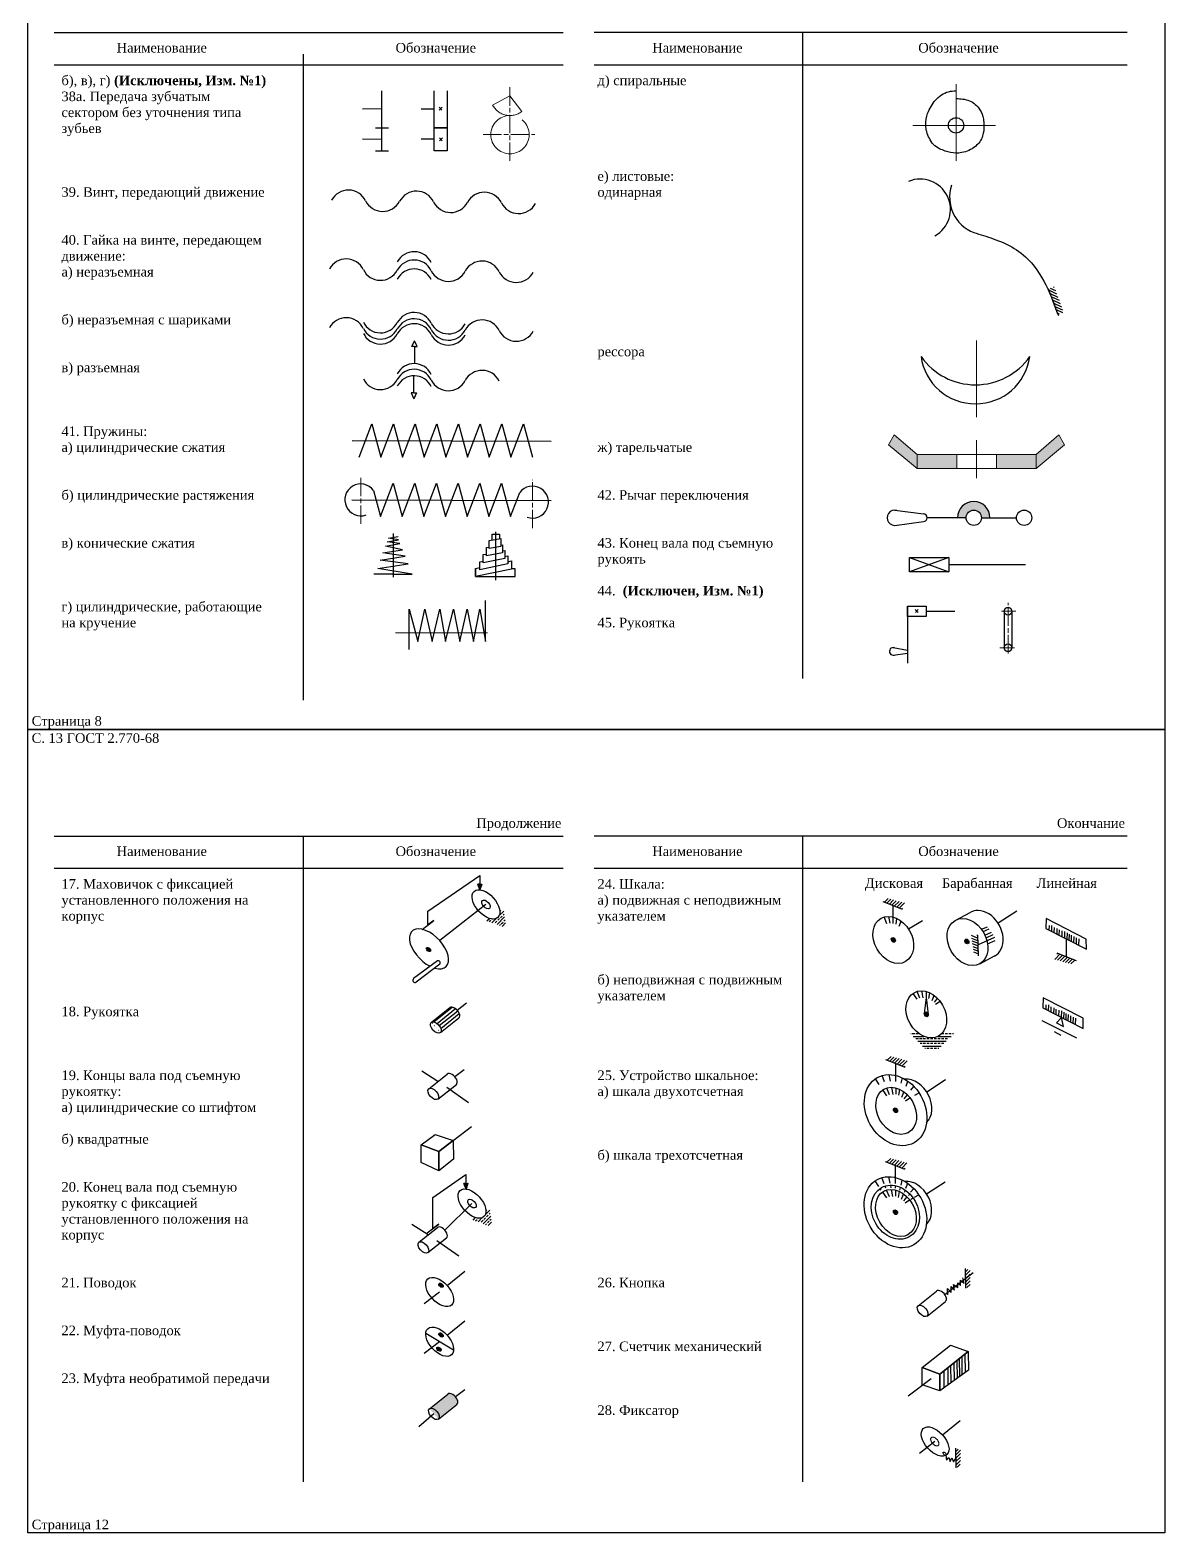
# Model space of a CAD drawing. Header units: millimetres. Extents: x 4428 to 6562, y 4839 to 5637.
# Drawn here: x 6265.8 to 6562.3, y 4838.7 to 5231.5 of the extents above; entities that cross this region are included whole.
import ezdxf

# ---------------------------------------------------------------- set-up
doc = ezdxf.new("R2010")
doc.units = ezdxf.units.MM
doc.linetypes.add('ACAD_ISO08W100', pattern=[36, 24, -3, 6, -3])
doc.layers.add('Эл-ты УГО (осевые)', color=7, linetype='ACAD_ISO08W100', lineweight=13)
doc.layers.add('Элементы УГО', color=7, linetype='Continuous', lineweight=30)
doc.styles.get("Standard").update_dxf_attribs({"font": 'times.ttf'})

msp = doc.modelspace()

# ---------------------------------------------------------------- hatches: boundary and pattern name
h = msp.add_hatch(color=256)
h.dxf.hatch_style = 1
h.paths.add_polyline_path([(6383.35, 5006.8), (6383.82, 5008.31), (6383.32, 5008.3)])
h.paths.add_polyline_path([(6383.35, 5006.8), (6383.32, 5008.3), (6382.82, 5008.29)])
h = msp.add_hatch(color=256)
h.dxf.hatch_style = 1
h.paths.add_polyline_path([(6379.71, 4928.62), (6380.17, 4930.13), (6379.67, 4930.12)])
h.paths.add_polyline_path([(6379.71, 4928.62), (6379.67, 4930.12), (6379.17, 4930.11)])
at = {"layer": 'Эл-ты УГО (осевые)'}
h = msp.add_hatch(color=256, dxfattribs=at)
h.dxf.hatch_style = 1
h.paths.add_polyline_path([(6497.52, 5120.62), (6491.56, 5125.71), (6490.07, 5123.1), (6497.52, 5116.92)])
h.paths.add_polyline_path([(6507.88, 5120.62), (6497.52, 5120.62), (6497.52, 5116.92), (6507.88, 5116.92)])
h.paths.add_polyline_path([(6528.61, 5120.62), (6518.24, 5120.62), (6518.24, 5116.92), (6528.61, 5116.92)])
h.paths.add_polyline_path([(6536.05, 5123.1), (6534.56, 5125.71), (6528.61, 5120.62), (6528.61, 5116.92)])
at = {"layer": 'Элементы УГО'}
h = msp.add_hatch(dxfattribs=at)
h.set_pattern_fill('ANSI31', color=256, scale=0.2, angle=110.0898)
h.set_pattern_definition([(155.089826, (13507.33247, 1866.7514), (-0.267460013, -0.575925465), [])])
h.paths.add_polyline_path([(6531.83, 5163.92), (6534.27, 5157.24), (6535.73, 5157.78), (6533.29, 5164.46)])
h = msp.add_hatch(dxfattribs=at)
h.set_pattern_fill('ANGLE', color=256)
h.set_pattern_definition([(0, (0, 0), (0, 6.985), [5.08, -1.905]), (90, (0, 0), (-6.985, 4e-16), [5.08, -1.905])])
h.paths.add_polyline_path([(6366.23, 5150.34), (6365.53, 5148.84), (6366.23, 5148.84), (6366.93, 5148.84)])
h.paths.add_polyline_path([(6366.78, 5136.69), (6366.08, 5136.69), (6365.38, 5136.69), (6366.08, 5135.19)])
h = msp.add_hatch(color=256, dxfattribs=at)
h.dxf.hatch_style = 1
h.paths.add_polyline_path([(6508.07, 5104.07), (6510.32, 5104.07, -1), (6514.32, 5104.07), (6516.56, 5104.07, 1)])
h = msp.add_hatch(dxfattribs=at)
h.set_pattern_fill('ANSI31', color=256, scale=0.2)
h.set_pattern_definition([(45, (-7.81104, 0.19416), (-0.449012806, 0.449012806), [])])
h.paths.add_polyline_path([(6494.41, 5003.35), (6489.48, 5004.71), (6488.54, 5003.76), (6493.6, 5001.78)])
h = msp.add_hatch(dxfattribs=at)
h.set_pattern_fill('ANSI33', color=256, scale=0.2)
h.set_pattern_definition([(45, (-0.3151, -0.2318), (-0.89802561, 0.89802561), []), (45, (0.583, -0.2318), (-0.89802561, 0.89802561), [0.635, -0.3175])])
h.paths.add_polyline_path([(6388.53, 5001.25), (6388.53, 5001.17), (6388.54, 5001.04), (6388.53, 5000.92), (6388.53, 5000.8), (6388.52, 5000.68), (6388.5, 5000.57), (6388.48, 5000.46), (6388.45, 5000.36), (6388.42, 5000.25), (6388.38, 5000.15), (6388.34, 5000.06), (6388.29, 4999.97), (6388.24, 4999.88), (6388.18, 4999.8), (6388.12, 4999.73), (6388.06, 4999.65), (6387.99, 4999.59), (6387.91, 4999.52), (6387.83, 4999.47), (6387.75, 4999.41), (6387.66, 4999.37), (6387.57, 4999.32), (6387.48, 4999.29), (6387.38, 4999.26), (6387.28, 4999.23), (6387.18, 4999.21), (6387.07, 4999.19), (6386.96, 4999.18), (6386.84, 4999.18), (6386.72, 4999.18), (6386.61, 4999.18), (6386.48, 4999.19), (6386.36, 4999.21), (6386.23, 4999.23), (6386.11, 4999.26), (6385.98, 4999.29), (6385.84, 4999.33), (6385.71, 4999.37), (6385.58, 4999.42), (6385.57, 4999.43), (6384.68, 4998.88), (6389.52, 4997.11), (6390.1, 4997.66), (6389.46, 5001.83)])
h = msp.add_hatch(color=256, dxfattribs=at)
h.dxf.hatch_style = 1
edge = h.paths.add_edge_path()
edge.add_ellipse((6491.31, 4993.73), major_axis=(0.321, -0.566), ratio=0.749945, start_angle=0, end_angle=360)
h = msp.add_hatch(color=256, dxfattribs=at)
h.dxf.hatch_style = 1
edge = h.paths.add_edge_path()
edge.add_ellipse((6510.54, 4993.35), major_axis=(0.321, -0.566), ratio=0.749945, start_angle=0, end_angle=360)
h = msp.add_hatch(dxfattribs=at)
h.set_pattern_fill('ANSI31', color=256, scale=0.2, angle=113.2195)
h.set_pattern_definition([(158.21951, (13673.0658, 992.1106), (-0.2356178, -0.589668764), [])])
h.paths.add_polyline_path([(6511.62, 4995.14), (6512.32, 4990.08), (6513.57, 4989.59), (6513.39, 4995.01)])
h = msp.add_hatch(color=256, dxfattribs=at)
h.dxf.hatch_style = 1
edge = h.paths.add_edge_path()
edge.add_ellipse((6369.89, 4991.24), major_axis=(0.521, -0.43), ratio=0.612959, start_angle=0, end_angle=360)
h = msp.add_hatch(dxfattribs=at)
h.set_pattern_fill('ANSI31', color=256, scale=0.2, angle=180)
h.set_pattern_definition([(225, (13035.51616, 9991.84443), (0.449012806, -0.449012806), [])])
h.paths.add_polyline_path([(6533.29, 4988.69), (6538.22, 4987.32), (6539.16, 4988.28), (6534.11, 4990.25)])
h = msp.add_hatch(dxfattribs=at)
h.set_pattern_fill('ANSI31', color=256, scale=0.26, angle=354)
h.set_pattern_definition([(39, (-1907.8265, -1489.8163), (-0.51950398, 0.64153399), [])])
edge = h.paths.add_edge_path()
edge.add_ellipse((6371.81, 4970.84), major_axis=(1.2, -1.33), ratio=0.560582, start_angle=0, end_angle=176.0621, ccw=False)
edge.add_line((6373.08, 4969.56), (6377.84, 4973.34))
edge.add_ellipse((6376.66, 4974.7), major_axis=(1.2, -1.33), ratio=0.560582, start_angle=358.0255, end_angle=540)
edge.add_line((6375.46, 4976.03), (6370.66, 4972.22))
h = msp.add_hatch(color=256, dxfattribs=at)
h.dxf.hatch_style = 1
edge = h.paths.add_edge_path()
edge.add_ellipse((6499.93, 4974.28), major_axis=(0.321, -0.566), ratio=0.749945, start_angle=0, end_angle=360)
h = msp.add_hatch(dxfattribs=at)
h.set_pattern_fill('ANSI33', color=256, scale=0.2, angle=135)
h.set_pattern_definition([(180, (8.1531, 0.2842), (-2e-16, -1.27), []), (180, (7.5181, 0.9192), (-2e-16, -1.27), [0.635, -0.3175])])
edge = h.paths.add_edge_path()
edge.add_ellipse((6499.93, 4974.28), major_axis=(3.21, -5.66), ratio=0.749945, start_angle=-58.228, end_angle=12.1843, ccw=False)
edge.add_line((6498.01, 4969.25), (6495.82, 4969.25))
edge.add_line((6495.82, 4969.25), (6499.87, 4965.05))
edge.add_line((6499.87, 4965.05), (6502.92, 4965.05))
edge.add_line((6502.92, 4965.05), (6507.1, 4969.25))
edge.add_line((6507.1, 4969.25), (6503.96, 4969.25))
h = msp.add_hatch(dxfattribs=at)
h.set_pattern_fill('ANSI31', color=256, scale=0.2)
h.set_pattern_definition([(45, (-7.0884, -41.07774), (-0.449012806, 0.449012806), [])])
h.paths.add_polyline_path([(6495.14, 4962.08), (6490.21, 4963.44), (6489.26, 4962.48), (6494.32, 4960.51)])
h = msp.add_hatch(color=256, dxfattribs=at)
h.dxf.hatch_style = 1
edge = h.paths.add_edge_path()
edge.add_ellipse((6491.91, 4949.23), major_axis=(0.321, -0.566), ratio=0.749945, start_angle=0, end_angle=360)
h = msp.add_hatch(dxfattribs=at)
h.set_pattern_fill('ANSI31', color=256, scale=0.2)
h.set_pattern_definition([(45, (-7.15317, -67.752), (-0.449012806, 0.449012806), [])])
h.paths.add_polyline_path([(6495.07, 4935.41), (6490.14, 4936.77), (6489.2, 4935.81), (6494.25, 4933.84)])
h = msp.add_hatch(dxfattribs=at)
h.set_pattern_fill('ANSI33', color=256, scale=0.2)
h.set_pattern_definition([(45, (-3.957, -78.4142), (-0.89802561, 0.89802561), []), (45, (-3.0589, -78.4142), (-0.89802561, 0.89802561), [0.635, -0.3175])])
h.paths.add_polyline_path([(6384.88, 4923.07), (6384.89, 4922.98), (6384.89, 4922.86), (6384.89, 4922.74), (6384.89, 4922.62), (6384.87, 4922.5), (6384.86, 4922.39), (6384.83, 4922.28), (6384.81, 4922.17), (6384.78, 4922.07), (6384.74, 4921.97), (6384.7, 4921.88), (6384.65, 4921.79), (6384.6, 4921.7), (6384.54, 4921.62), (6384.48, 4921.54), (6384.42, 4921.47), (6384.35, 4921.4), (6384.27, 4921.34), (6384.19, 4921.28), (6384.11, 4921.23), (6384.02, 4921.18), (6383.93, 4921.14), (6383.84, 4921.1), (6383.74, 4921.07), (6383.64, 4921.05), (6383.53, 4921.03), (6383.43, 4921.01), (6383.31, 4921), (6383.2, 4920.99), (6383.08, 4920.99), (6382.96, 4921), (6382.84, 4921.01), (6382.72, 4921.03), (6382.59, 4921.05), (6382.46, 4921.08), (6382.33, 4921.11), (6382.2, 4921.15), (6382.07, 4921.19), (6381.94, 4921.24), (6381.93, 4921.24), (6381.04, 4920.7), (6385.88, 4918.93), (6386.46, 4919.48), (6385.82, 4923.65)])
h = msp.add_hatch(color=256, dxfattribs=at)
h.dxf.hatch_style = 1
edge = h.paths.add_edge_path()
edge.add_ellipse((6491.85, 4922.56), major_axis=(0.321, -0.566), ratio=0.749945, start_angle=0, end_angle=360)
h = msp.add_hatch(dxfattribs=at)
h.set_pattern_fill('ANSI31', color=256, scale=0.2)
h.set_pattern_definition([(45, (19.54307, -96.5043), (-0.449012806, 0.449012806), [])])
h.paths.add_polyline_path([(6511.35, 4903.31), (6511.39, 4907.28), (6510.2, 4907.84), (6510.2, 4902.69)])
h = msp.add_hatch(color=256, dxfattribs=at)
h.dxf.hatch_style = 1
edge = h.paths.add_edge_path()
edge.add_ellipse((6373.18, 4903.48), major_axis=(0.521, -0.43), ratio=0.612959, start_angle=0, end_angle=360)
h = msp.add_hatch(color=256, dxfattribs=at)
h.dxf.hatch_style = 1
edge = h.paths.add_edge_path()
edge.add_ellipse((6373.18, 4890.48), major_axis=(0.521, -0.43), ratio=0.612959, start_angle=0, end_angle=360)
h = msp.add_hatch(color=256, dxfattribs=at)
h.dxf.hatch_style = 1
edge = h.paths.add_edge_path()
edge.add_ellipse((6372.64, 4886.78), major_axis=(0.521, -0.43), ratio=0.612959, start_angle=0, end_angle=360)
h = msp.add_hatch(color=256, dxfattribs=at)
h.dxf.hatch_style = 1
edge = h.paths.add_edge_path()
edge.add_ellipse((6371.32, 4869.84), major_axis=(1.2, -1.33), ratio=0.560582, start_angle=0, end_angle=176.0621, ccw=False)
edge.add_line((6372.59, 4868.56), (6377.34, 4872.34))
edge.add_ellipse((6376.17, 4873.7), major_axis=(1.2, -1.33), ratio=0.560582, start_angle=358.0255, end_angle=540)
edge.add_line((6374.96, 4875.04), (6370.17, 4871.22))
h = msp.add_hatch(dxfattribs=at)
h.set_pattern_fill('ANSI31', color=256, scale=0.2)
h.set_pattern_definition([(45, (17.00725, -143.4307), (-0.449012806, 0.449012806), [])])
h.paths.add_polyline_path([(6508.81, 4856.39), (6508.85, 4860.35), (6507.66, 4860.92), (6507.66, 4855.76)])

# ---------------------------------------------------------------- linework, layer by layer
for p, q in [((6272.14, 5230.85), (6405.05, 5230.85)), ((6552.4, 5230.85), (6413.19, 5230.85)), ((6467.57, 5230.85), (6467.57, 5062.06)), ((6337.14, 5225.19), (6337.14, 5056.4)), ((6272.14, 5222.45), (6405.05, 5222.45)), ((6413.19, 5222.45), (6552.4, 5222.45)), ((6272.14, 5020.85), (6405.05, 5020.85)), ((6337.14, 5020.85), (6337.14, 4852.06)), ((6552.4, 5020.85), (6413.19, 5020.85)), ((6467.57, 5020.85), (6467.57, 4852.06)), ((6272.14, 5012.45), (6405.05, 5012.45)), ((6413.19, 5012.45), (6552.4, 5012.45)), ((6382.82, 5008.29), (6383.82, 5008.31)), ((6383.32, 5008.3), (6382.82, 5008.29)), ((6383.35, 5006.8), (6382.82, 5008.29)), ((6383.35, 5006.8), (6383.32, 5008.3)), ((6383.82, 5008.31), (6383.35, 5006.8)), ((6379.17, 4930.11), (6380.17, 4930.13)), ((6379.67, 4930.12), (6379.17, 4930.11)), ((6379.71, 4928.62), (6379.17, 4930.11)), ((6379.71, 4928.62), (6379.67, 4930.12)), ((6380.17, 4930.13), (6379.71, 4928.62))]:
    msp.add_line(p, q)
at = {"layer": 'Эл-ты УГО (осевые)', "ltscale": 0.2}
for p, q in [((6391.18, 5197.36), (6391.18, 5216.96)), ((6384.18, 5204.19), (6397.64, 5204.19)), ((6352.22, 5102.47), (6352.22, 5114.49)), ((6397.06, 5101.33), (6397.06, 5113.98)), ((6519.55, 5079.62), (6523.31, 5079.62)), ((6521.27, 5068.63), (6521.27, 5081.8)), ((6519.17, 5070.09), (6522.94, 5070.09))]:
    msp.add_line(p, q, dxfattribs=at)
at = {"layer": 'Эл-ты УГО (осевые)'}
for p, q in [((6507.69, 5206.62), (6507.69, 5217.41)), ((6386.65, 5211.9), (6391.18, 5214.32)), ((6394.26, 5210.21), (6391.18, 5214.32)), ((6507.69, 5206.62), (6496.45, 5206.62)), ((6507.69, 5206.62), (6518.01, 5206.62)), ((6507.69, 5206.62), (6507.69, 5197.36)), ((6513.06, 5130.33), (6513.06, 5150.4)), ((6513.06, 5114.37), (6513.06, 5124.38)), ((6361.31, 5073.96), (6387.06, 5073.96))]:
    msp.add_line(p, q, dxfattribs=at)
for points in [[(6497.52, 5120.62), (6491.56, 5125.71), (6490.07, 5123.1), (6497.52, 5116.92)], [(6528.61, 5120.62), (6534.56, 5125.71), (6536.05, 5123.1), (6528.61, 5116.92)], [(6507.88, 5120.62), (6497.52, 5120.62), (6497.52, 5116.92), (6507.88, 5116.92)], [(6507.88, 5120.62), (6518.24, 5120.62), (6518.24, 5116.92), (6507.88, 5116.92)], [(6518.24, 5120.62), (6528.61, 5120.62), (6528.61, 5116.92), (6518.24, 5116.92)]]:
    msp.add_lwpolyline(points, close=True, dxfattribs=at)
msp.add_circle((6391.18, 5204.19), 5, dxfattribs=at)
msp.add_arc((6391.18, 5214.32), 5.13, 208.0731, 306.8913, dxfattribs=at)
msp.add_ellipse((6502.15, 4862.64), major_axis=(0.92, -1.03), ratio=0.560582, dxfattribs=at)
at = {"layer": 'Элементы УГО'}
for p, q in [((6357.74, 5199.98), (6357.74, 5215.62)), ((6352.64, 5210.98), (6357.71, 5211)), ((6367.96, 5210.98), (6371.34, 5210.98)), ((6372.65, 5211.39), (6373.41, 5210.62)), ((6372.68, 5210.62), (6373.44, 5211.37)), ((6356.02, 5205.98), (6359.47, 5205.98)), ((6357.84, 5202.94), (6352.64, 5202.98)), ((6371.34, 5202.98), (6367.96, 5202.98)), ((6372.75, 5203.34), (6373.51, 5202.57)), ((6372.77, 5202.57), (6373.54, 5203.32)), ((6356.02, 5199.98), (6359.47, 5199.98)), ((6534.27, 5157.24), (6531.83, 5163.92)), ((6365.53, 5148.84), (6366.23, 5150.34)), ((6366.93, 5148.84), (6366.23, 5150.34)), ((6366.23, 5148.84), (6365.53, 5148.84)), ((6366.23, 5148.84), (6366.23, 5144.34)), ((6366.23, 5148.84), (6366.23, 5148.84)), ((6366.23, 5148.84), (6366.93, 5148.84)), ((6366.08, 5136.69), (6366.08, 5141.19)), ((6366.08, 5136.69), (6365.38, 5136.69)), ((6365.38, 5136.69), (6366.08, 5135.19)), ((6366.08, 5136.69), (6366.08, 5136.69)), ((6366.08, 5136.69), (6366.78, 5136.69)), ((6366.78, 5136.69), (6366.08, 5135.19)), ((6351.8, 5119.86), (6355.12, 5128.58)), ((6355.12, 5128.58), (6357.45, 5119.86)), ((6357.45, 5119.86), (6360.77, 5128.58)), ((6360.77, 5128.58), (6363.11, 5119.86)), ((6363.11, 5119.86), (6366.43, 5128.58)), ((6366.43, 5128.58), (6368.76, 5119.86)), ((6368.76, 5119.86), (6372.08, 5128.58)), ((6372.08, 5128.58), (6374.42, 5119.86)), ((6374.42, 5119.86), (6377.74, 5128.58)), ((6377.74, 5128.58), (6380.07, 5119.86)), ((6380.07, 5119.86), (6383.39, 5128.58)), ((6383.39, 5128.58), (6385.73, 5119.86)), ((6385.73, 5119.86), (6389.05, 5128.58)), ((6389.05, 5128.58), (6391.39, 5119.86)), ((6391.39, 5119.86), (6394.71, 5128.58)), ((6394.71, 5128.58), (6397.04, 5119.86)), ((6349.95, 5124.22), (6401.96, 5124.04)), ((6355.56, 5111.23), (6357.39, 5104.38)), ((6357.39, 5104.38), (6360.71, 5113.1)), ((6360.71, 5113.1), (6363.05, 5104.38)), ((6363.05, 5104.38), (6366.37, 5113.1)), ((6366.37, 5113.1), (6368.7, 5104.38)), ((6368.7, 5104.38), (6372.02, 5113.1)), ((6372.02, 5113.1), (6374.36, 5104.38)), ((6374.36, 5104.38), (6377.68, 5113.1)), ((6377.68, 5113.1), (6380.02, 5104.38)), ((6380.02, 5104.38), (6383.34, 5113.1)), ((6383.34, 5113.1), (6385.67, 5104.38)), ((6385.67, 5104.38), (6388.99, 5113.1)), ((6388.99, 5113.1), (6391.33, 5104.38)), ((6391.33, 5104.38), (6393.72, 5110.66)), ((6349.89, 5108.74), (6401.9, 5108.55)), ((6491.69, 5106.07), (6499.18, 5105.07)), ((6491.69, 5102.07), (6499.18, 5103.07)), ((6510.32, 5104.07), (6500.18, 5104.07)), ((6514.32, 5104.07), (6523.48, 5104.07)), ((6359.44, 5098.74), (6361.96, 5099.18)), ((6362.06, 5098.26), (6359.44, 5098.74)), ((6360.65, 5099.99), (6360.65, 5088.55)), ((6387.42, 5100.35), (6387.42, 5087.75)), ((6357.94, 5094.86), (6363.08, 5095.71)), ((6363.83, 5094.01), (6357.94, 5094.86)), ((6358.66, 5096.6), (6362.44, 5097.31)), ((6363.08, 5095.71), (6358.66, 5096.6)), ((6359.1, 5097.75), (6362.06, 5098.26)), ((6362.44, 5097.31), (6359.1, 5097.75)), ((6356.65, 5090.78), (6364.55, 5092.04)), ((6365.65, 5089.29), (6356.65, 5090.78)), ((6357.3, 5092.96), (6363.83, 5094.01)), ((6364.55, 5092.04), (6357.3, 5092.96)), ((6495.52, 5093.69), (6505.79, 5089.93)), ((6505.79, 5093.69), (6495.52, 5089.93)), ((6505.79, 5091.81), (6525.82, 5091.81)), ((6360.65, 5089.29), (6355.65, 5089.29)), ((6360.65, 5089.29), (6365.65, 5089.29)), ((6364.88, 5069.65), (6364.88, 5080.21)), ((6364.88, 5080.21), (6367.09, 5071.76)), ((6367.09, 5071.76), (6368.97, 5080.21)), ((6368.97, 5080.21), (6370.9, 5071.76)), ((6370.9, 5071.76), (6372.83, 5080.21)), ((6372.83, 5080.21), (6374.36, 5071.76)), ((6374.36, 5071.76), (6376.41, 5080.21)), ((6376.41, 5080.21), (6378.05, 5071.76)), ((6378.05, 5071.76), (6379.99, 5080.21)), ((6379.99, 5080.21), (6381.63, 5071.76)), ((6381.63, 5071.76), (6383.33, 5080.21)), ((6383.33, 5080.21), (6384.79, 5071.76)), ((6384.79, 5071.76), (6384.79, 5082.41)), ((6494.98, 5080.96), (6494.98, 5066.03)), ((6497.05, 5080.07), (6497.81, 5079.3)), ((6497.08, 5079.3), (6497.84, 5080.05)), ((6499.92, 5079.62), (6507.34, 5079.62)), ((6520.27, 5079.62), (6520.27, 5070.09)), ((6522.27, 5079.62), (6522.27, 5070.09)), ((6491.3, 5070.15), (6494.98, 5069.49)), ((6491.3, 5068.15), (6494.98, 5068.68)), ((6369.75, 5001.21), (6383.32, 5010.58)), ((6383.32, 5010.58), (6383.32, 5006.82)), ((6369.75, 4997.64), (6369.75, 5001.21)), ((6384.91, 5003.01), (6372.82, 4993.56)), ((6488.54, 5003.76), (6491.25, 5002.7)), ((6491.25, 4998.01), (6491.25, 5002.7)), ((6491.25, 5002.7), (6493.6, 5001.78)), ((6507.48, 4998.84), (6511.59, 5001)), ((6518.66, 4998.17), (6523.53, 5001.33)), ((6368.23, 4996.49), (6371.28, 4998.79)), ((6371.28, 4998.79), (6369.75, 4997.64)), ((6489.64, 4997.95), (6488.93, 4999.73)), ((6490.52, 4998.07), (6490.18, 4999.88)), ((6492.02, 4997.83), (6492.27, 4999.33)), ((6492.82, 4997.33), (6493.37, 4998.66)), ((6495.29, 4996.59), (6498.94, 4998.85)), ((6514.33, 4996.5), (6515.9, 4997.16)), ((6514.75, 4995.89), (6516.38, 4996.59)), ((6532.04, 4996.29), (6532.08, 4997.5)), ((6532.69, 4995.96), (6532.72, 4997.46)), ((6533.34, 4995.63), (6533.38, 4997.01)), ((6534.08, 4995.25), (6534.12, 4996.69)), ((6534.67, 4994.94), (6534.71, 4996.38)), ((6513.47, 4992.49), (6513.39, 4995.01)), ((6517.78, 4994.34), (6513.47, 4992.49)), ((6513.57, 4989.59), (6513.47, 4992.49)), ((6515.24, 4994.99), (6516.93, 4995.78)), ((6515.55, 4994.25), (6517.41, 4995.19)), ((6515.93, 4992.73), (6517.9, 4993.54)), ((6535.4, 4994.57), (6535.44, 4996.1)), ((6536.07, 4994.22), (6536.14, 4995.89)), ((6536.46, 4994.02), (6536.46, 4989.34)), ((6536.71, 4993.9), (6536.77, 4995.56)), ((6537.27, 4993.61), (6537.33, 4995.27)), ((6537.81, 4993.33), (6537.87, 4994.99)), ((6538.47, 4992.99), (6538.53, 4994.66)), ((6539.14, 4992.65), (6539.2, 4994.31)), ((6539.77, 4992.32), (6539.83, 4993.99)), ((6513.9, 4987.51), (6517.91, 4989.62)), ((6536.46, 4989.34), (6534.11, 4990.25)), ((6539.16, 4988.28), (6536.46, 4989.34)), ((6372.21, 4988.26), (6366.01, 4983.62)), ((6372.88, 4987.36), (6366.69, 4982.71)), ((6377.41, 4975.37), (6379.86, 4977.26)), ((6496.43, 4979.76), (6497.47, 4978.24)), ((6498.25, 4978.5), (6497.54, 4980.28)), ((6499.13, 4978.62), (6498.8, 4980.43)), ((6499.85, 4978.67), (6499.4, 4974.5)), ((6499.85, 4980.27), (6499.85, 4978.67)), ((6499.85, 4978.67), (6500.45, 4974.22)), ((6500.63, 4978.38), (6500.89, 4979.88)), ((6501.43, 4977.88), (6501.98, 4979.21)), ((6502.82, 4978.48), (6501.95, 4977.43)), ((6503.55, 4977.64), (6502.36, 4976.88)), ((6531.21, 4975.56), (6531.25, 4976.77)), ((6531.86, 4975.23), (6531.89, 4976.73)), ((6370.61, 4972.17), (6375.46, 4976.03)), ((6373.01, 4969.51), (6377.84, 4973.34)), ((6532.51, 4974.9), (6532.55, 4976.28)), ((6533.25, 4974.51), (6533.29, 4975.96)), ((6533.85, 4974.21), (6533.88, 4975.65)), ((6535.24, 4973.49), (6533.91, 4972.07)), ((6534.57, 4973.84), (6534.61, 4975.37)), ((6535.24, 4973.49), (6535.31, 4975.16)), ((6535.78, 4971.11), (6535.24, 4973.49)), ((6535.88, 4973.17), (6535.94, 4974.83)), ((6536.44, 4972.88), (6536.5, 4974.54)), ((6536.98, 4972.6), (6537.05, 4974.26)), ((6537.64, 4972.26), (6537.7, 4973.93)), ((6538.31, 4971.92), (6538.37, 4973.58)), ((6538.94, 4971.59), (6539, 4973.26)), ((6530.12, 4972.64), (6539.18, 4968.14)), ((6533.34, 4969.79), (6535.1, 4968.85)), ((6533.91, 4972.07), (6535.78, 4971.11)), ((6489.26, 4962.48), (6491.97, 4961.43)), ((6491.97, 4956.74), (6491.97, 4961.43)), ((6491.97, 4961.43), (6494.32, 4960.51)), ((6372.38, 4956.74), (6368.17, 4959.44)), ((6369.95, 4954.81), (6374.8, 4958.66)), ((6376.75, 4958), (6379.2, 4959.89)), ((6487.59, 4955.97), (6486.64, 4957.45)), ((6489.02, 4956.65), (6488.39, 4958.28)), ((6490.56, 4956.8), (6490.22, 4958.52)), ((6491.95, 4956.74), (6491.95, 4958.3)), ((6493.39, 4956.31), (6493.71, 4957.65)), ((6500.03, 4954.06), (6504.9, 4957.21)), ((6372.36, 4952.14), (6377.18, 4955.97)), ((6374.68, 4955.25), (6380.39, 4951.26)), ((6488.53, 4954.5), (6489.56, 4952.98)), ((6488.86, 4954.72), (6489.06, 4954.83)), ((6490.35, 4953.24), (6489.64, 4955.02)), ((6491.23, 4953.36), (6490.89, 4955.17)), ((6491.95, 4955.01), (6491.95, 4953.41)), ((6492.73, 4953.12), (6492.98, 4954.62)), ((6493.52, 4952.62), (6494.08, 4953.95)), ((6494.91, 4953.22), (6494.05, 4952.17)), ((6494.66, 4955.52), (6495.13, 4956.79)), ((6495.91, 4954.45), (6496.7, 4955.42)), ((6496.94, 4953.14), (6498.02, 4953.78)), ((6495.64, 4952.38), (6494.46, 4951.62)), ((6376.32, 4941.27), (6381.15, 4944.98)), ((6495.07, 4943.29), (6495.28, 4943.39)), ((6489.2, 4935.81), (6491.91, 4934.75)), ((6491.91, 4930.07), (6491.91, 4934.75)), ((6491.91, 4934.75), (6494.25, 4933.84)), ((6371.05, 4926.44), (6379.67, 4932.4)), ((6379.67, 4932.4), (6379.67, 4928.64)), ((6487.53, 4929.3), (6486.58, 4930.78)), ((6488.95, 4929.97), (6488.33, 4931.61)), ((6490.5, 4930.13), (6490.15, 4931.85)), ((6490.74, 4928.98), (6490.63, 4929.62)), ((6491.89, 4930.07), (6491.89, 4931.62)), ((6491.9, 4928.84), (6491.92, 4929.47)), ((6493.33, 4929.64), (6493.65, 4930.97)), ((6494.59, 4928.85), (6495.06, 4930.12)), ((6499.97, 4927.38), (6504.84, 4930.53)), ((6371.05, 4918.32), (6371.05, 4926.44)), ((6488.1, 4928.36), (6487.82, 4928.74)), ((6488.46, 4927.83), (6489.5, 4926.3)), ((6488.79, 4928.05), (6489, 4928.15)), ((6489.39, 4928.81), (6489.16, 4929.39)), ((6490.28, 4926.56), (6489.57, 4928.35)), ((6491.16, 4926.69), (6490.83, 4928.5)), ((6491.89, 4928.33), (6491.89, 4926.74)), ((6492.66, 4926.45), (6492.92, 4927.95)), ((6493.03, 4928.36), (6493.22, 4929.03)), ((6493.46, 4925.95), (6494.01, 4927.27)), ((6494.85, 4926.55), (6493.98, 4925.5)), ((6494.22, 4927.78), (6494.45, 4928.32)), ((6495.58, 4925.7), (6494.4, 4924.95)), ((6495.25, 4926.93), (6495.63, 4927.3)), ((6495.84, 4927.77), (6496.63, 4928.75)), ((6495.95, 4925.98), (6496.45, 4926.33)), ((6496.87, 4926.46), (6497.96, 4927.1)), ((6374.17, 4917.88), (6381.26, 4924.83)), ((6369.78, 4916.63), (6365.58, 4919.33)), ((6367.36, 4914.7), (6372.21, 4918.56)), ((6369.53, 4917.17), (6372.57, 4919.47)), ((6372.57, 4919.47), (6371.05, 4918.32)), ((6369.76, 4912.03), (6374.58, 4915.87)), ((6372.08, 4915.14), (6377.8, 4911.16)), ((6495.01, 4916.61), (6495.21, 4916.72)), ((6374.74, 4903.44), (6379.39, 4907.16)), ((6512.16, 4906.74), (6504.8, 4900.99)), ((6510.2, 4905.21), (6510.2, 4907.84)), ((6497.76, 4898.11), (6502.61, 4901.96)), ((6505.51, 4901), (6505.42, 4902.59)), ((6505.42, 4902.59), (6506.39, 4901.58)), ((6506.39, 4901.58), (6506.39, 4903.19)), ((6506.39, 4903.19), (6507.25, 4902.2)), ((6507.25, 4902.2), (6507.02, 4903.68)), ((6507.02, 4903.68), (6508.14, 4902.85)), ((6508.14, 4902.85), (6508.14, 4904.12)), ((6508.14, 4904.12), (6508.83, 4903.44)), ((6508.83, 4903.44), (6508.83, 4904.78)), ((6508.83, 4904.78), (6509.82, 4904.05)), ((6509.82, 4904.05), (6509.49, 4905.44)), ((6510.2, 4905.21), (6510.2, 4902.69)), ((6372.75, 4901.71), (6368.79, 4898.62)), ((6500.16, 4895.44), (6504.98, 4899.27)), ((6374.74, 4890.43), (6379.39, 4894.16)), ((6369.2, 4890.93), (6376.45, 4886.62)), ((6372.75, 4888.71), (6368.79, 4885.62)), ((6506.26, 4882.51), (6506.33, 4877.98)), ((6507.13, 4883.2), (6507.18, 4878.59)), ((6507.91, 4883.82), (6507.96, 4879.15)), ((6508.5, 4884.28), (6508.58, 4879.6)), ((6509.19, 4884.83), (6509.23, 4880.06)), ((6510.01, 4885.48), (6510.06, 4880.65)), ((6501.17, 4879.04), (6495.18, 4874.47)), ((6504.5, 4881.13), (6504.5, 4876.67)), ((6505.52, 4881.93), (6505.51, 4877.39)), ((6370.12, 4871.18), (6374.96, 4875.04)), ((6376.91, 4874.38), (6379.36, 4876.26)), ((6372.52, 4868.51), (6377.34, 4872.34)), ((6371.32, 4869.84), (6367.39, 4866.51)), ((6504.14, 4864.37), (6508.79, 4868.09)), ((6502.15, 4862.64), (6498.19, 4859.55)), ((6505.04, 4859.03), (6505.24, 4857.79)), ((6507.66, 4858.28), (6507.66, 4860.92)), ((6505.24, 4857.79), (6505.8, 4858.49)), ((6505.8, 4858.49), (6506.14, 4857.42)), ((6506.14, 4857.42), (6506.57, 4858.4)), ((6506.57, 4858.4), (6507.01, 4857.35)), ((6507.01, 4857.35), (6507.66, 4858.17)), ((6507.66, 4858.28), (6507.66, 4855.76))]:
    msp.add_line(p, q, dxfattribs=at)
for points in [[(6265.25, 5258.74), (6562.25, 5258.74), (6562.25, 5048.74), (6265.25, 5048.74)], [(6371.34, 5205.98), (6374.79, 5205.98), (6374.79, 5199.98), (6371.34, 5199.98)], [(6385.72, 5098.15), (6388.77, 5098.68), (6388.77, 5096.57), (6385.72, 5096.04)], [(6495.52, 5093.69), (6505.79, 5093.69), (6505.79, 5089.93), (6495.52, 5089.93)], [(6494.98, 5080.96), (6499.92, 5080.96), (6499.92, 5078.28), (6494.98, 5078.28)], [(6265.25, 5048.74), (6562.25, 5048.74), (6562.25, 4838.74), (6265.25, 4838.74)], [(6541.74, 4991.31), (6541.69, 4993.97), (6531.27, 4999.32), (6531.18, 4996.74)], [(6540.91, 4970.58), (6540.86, 4973.24), (6530.45, 4978.59), (6530.35, 4976.01)], [(6367.98, 4940.14), (6371.62, 4942.9), (6376.32, 4941.27), (6372.6, 4938.4)], [(6372.6, 4938.4), (6376.32, 4941.27), (6376.44, 4936.43), (6372.59, 4933.34)], [(6367.98, 4940.14), (6372.6, 4938.4), (6372.59, 4933.34), (6367.98, 4935.59)], [(6498.81, 4882.02), (6506.29, 4887.81), (6510.83, 4886.13), (6503.42, 4880.28)], [(6503.42, 4880.28), (6510.83, 4886.13), (6510.95, 4881.29), (6503.42, 4875.89)], [(6498.81, 4882.02), (6503.42, 4880.28), (6503.42, 4875.89), (6498.81, 4877.47)]]:
    msp.add_lwpolyline(points, close=True, dxfattribs=at)
for points in [[(6374.79, 5215.62), (6374.79, 5205.98), (6371.34, 5205.98), (6371.34, 5215.62)], [(6386.49, 5098.29), (6386.49, 5099.75), (6388.41, 5099.75), (6388.41, 5098.62)], [(6389.19, 5095.42), (6389.82, 5095.54), (6389.82, 5093.43), (6384.19, 5092.31), (6384.19, 5094.43), (6385.02, 5094.59)], [(6388.77, 5096.93), (6389.19, 5097), (6389.19, 5094.89), (6385.02, 5094.14), (6385.02, 5096.25), (6385.72, 5096.38)], [(6390.63, 5092.56), (6391.61, 5092.77), (6391.61, 5090.65), (6382.17, 5088.7), (6382.17, 5090.81), (6383.33, 5091.05)], [(6382.17, 5090.72), (6382.17, 5088.7), (6392.58, 5088.7), (6392.58, 5090.72), (6391.61, 5090.72)], [(6389.82, 5093.95), (6390.63, 5094.12), (6390.63, 5092.01), (6383.33, 5090.46), (6383.33, 5092.57), (6384.19, 5092.75)]]:
    msp.add_lwpolyline(points, dxfattribs=at)
for centre, radius in [((6507.69, 5206.62), 2), ((6512.32, 5104.07), 2), ((6525.48, 5104.07), 2), ((6521.27, 5079.62), 1), ((6521.27, 5070.09), 1)]:
    msp.add_circle(centre, radius, dxfattribs=at)
for centre, radius, start, end in [((6349, 5184.74), 4.97, 25.9591, 152.2381), ((6366.75, 5184.46), 4.97, 25.9591, 152.2381), ((6384.49, 5184.18), 4.97, 25.9591, 152.2381), ((6498.3, 5184.66), 7.92, 299.4445, 112.2666), ((6515.91, 5187.81), 9.89, 161.4995, 248.7713), ((6357.95, 5189.1), 4.97, 205.9591, 332.2381), ((6375.69, 5188.82), 4.97, 205.9591, 332.2381), ((6393.43, 5188.54), 4.97, 205.9591, 332.2381), ((6366.15, 5168.62), 4.97, 25.9591, 152.2381), ((6348.4, 5166.74), 4.97, 25.9591, 152.2381), ((6366.15, 5166.46), 4.97, 25.9591, 152.2381), ((6366.15, 5164.13), 4.97, 25.9591, 152.2381), ((6383.89, 5166.18), 4.97, 25.9591, 152.2381), ((6357.35, 5171.09), 4.97, 205.9591, 332.2381), ((6375.09, 5170.81), 4.97, 205.9591, 332.2381), ((6392.83, 5170.53), 4.97, 205.9591, 332.2381), ((6366.15, 5152.74), 4.97, 25.9591, 152.2381), ((6348.4, 5151.37), 4.97, 25.9591, 152.2381), ((6357.35, 5157.37), 4.97, 205.9591, 332.2381), ((6357.35, 5155.72), 4.97, 205.9591, 332.2381), ((6366.15, 5151.09), 4.97, 25.9591, 152.2381), ((6366.15, 5149.81), 4.97, 25.9591, 152.2381), ((6375.09, 5157.09), 4.97, 205.9591, 332.2381), ((6383.89, 5150.81), 4.97, 25.9591, 152.2381), ((6357.35, 5154.44), 4.97, 205.9591, 332.2381), ((6375.09, 5155.44), 4.97, 205.9591, 332.2381), ((6375.09, 5154.16), 4.97, 205.9591, 332.2381), ((6392.83, 5155.16), 4.97, 205.9591, 332.2381), ((6512.76, 5156.15), 17.34, 214.9434, 325.0566), ((6512.76, 5148.17), 14.34, 187.8079, 352.1921), ((6366.15, 5139.37), 4.97, 25.9591, 152.2381), ((6366.15, 5137.9), 4.97, 25.9591, 152.2381), ((6383.89, 5137.62), 4.97, 25.9591, 152.2381), ((6357.35, 5142.53), 4.97, 205.9591, 332.2381), ((6366.15, 5136.2), 4.97, 25.9591, 152.2381), ((6375.09, 5142.25), 4.97, 205.9591, 332.2381), ((6352.22, 5108.73), 4.17, 36.8826, 289.1906), ((6397.06, 5108.15), 4.17, 250.8094, 143.1174), ((6512.32, 5104.07), 4.24, 0, 180), ((6491.69, 5104.07), 2, 74.7947, 285.2053), ((6499.18, 5104.07), 1, 270, 90), ((6521.27, 5079.62), 1, 0, 180), ((6491.3, 5069.15), 1, 69.6356, 286.5827), ((6521.27, 5070.09), 1, 180, 0), ((6372.4, 4987.7), 0.591, 325.1225, 108.3742), ((6366.36, 4983.18), 0.568, 128.7459, 304.9486)]:
    msp.add_arc(centre, radius, start, end, dxfattribs=at)
for centre, major_axis, ratio in [((6384.91, 5003.01), (3.08, -3.42), 0.560582), ((6384.91, 5003.01), (0.92, -1.03), 0.560582), ((6491.31, 4993.73), (3.21, -5.66), 0.749945), ((6510.69, 4993.18), (3.21, -5.66), 0.749945), ((6491.31, 4993.73), (0.321, -0.566), 0.749945), ((6510.54, 4993.35), (0.321, -0.566), 0.749945), ((6369.89, 4991.24), (0.521, -0.43), 0.612959), ((6499.93, 4974.28), (3.21, -5.66), 0.749945), ((6499.93, 4974.28), (0.321, -0.566), 0.749945), ((6371.81, 4970.84), (1.2, -1.33), 0.560582), ((6371.16, 4953.47), (1.2, -1.33), 0.560582), ((6492.07, 4949.06), (3.21, -5.66), 0.749945), ((6491.91, 4949.23), (0.321, -0.566), 0.749945), ((6491.85, 4922.56), (3.64, -6.43), 0.800881), ((6381.26, 4924.83), (3.08, -3.42), 0.560582), ((6381.26, 4924.83), (0.92, -1.03), 0.560582), ((6492, 4922.38), (3.21, -5.66), 0.749945), ((6491.85, 4922.56), (0.321, -0.566), 0.749945), ((6368.56, 4913.37), (1.2, -1.33), 0.560582), ((6372.82, 4901.71), (3.08, -3.42), 0.560582), ((6373.18, 4903.48), (0.521, -0.43), 0.612959), ((6498.96, 4896.77), (1.2, -1.33), 0.560582), ((6372.82, 4888.71), (3.08, -3.42), 0.560582), ((6373.18, 4890.48), (0.521, -0.43), 0.612959), ((6372.64, 4886.78), (0.521, -0.43), 0.612959), ((6371.32, 4869.84), (1.2, -1.33), 0.560582), ((6502.23, 4862.64), (3.08, -3.42), 0.560582), ((6504.73, 4859.44), (0.361, -0.401), 0.534728)]:
    msp.add_ellipse(centre, major_axis=major_axis, ratio=ratio, dxfattribs=at)
for centre, major_axis, ratio, start_param, end_param in [((6514.7, 4995.29), (3.21, -5.66), 0.749945, 6.236083, 9.401518), ((6370.04, 4991.39), (4.47, -4.61), 0.54675, 5.526348, 11.565126), ((6376.66, 4974.7), (1.2, -1.33), 0.560582, 6.248724, 9.424778), ((6376, 4957.33), (1.2, -1.33), 0.560582, 6.248724, 9.424778), ((6491.91, 4949.23), (-4.82, 8.51), 0.776272, -3.141592653589793, 3.141592653589793), ((6496.08, 4951.17), (3.21, -5.66), 0.749945, 6.468265, 9.108151), ((6491.85, 4922.56), (-4.82, 8.51), 0.776272, -3.141592653589793, 3.141592653589793), ((6496.02, 4924.49), (3.21, -5.66), 0.749945, 6.468265, 9.108151), ((6373.41, 4917.22), (1.2, -1.33), 0.560582, 6.248724, 9.424778), ((6503.81, 4900.63), (1.2, -1.33), 0.560582, 6.248724, 9.424778), ((6376.17, 4873.7), (1.2, -1.33), 0.560582, 6.248724, 9.424778)]:
    msp.add_ellipse(centre, major_axis=major_axis, ratio=ratio, start_param=start_param, end_param=end_param, dxfattribs=at)
msp.add_open_spline([(6507.69, 5213.62), (6508.9, 5213.57), (6511.33, 5213.46), (6513.98, 5211.12), (6514.85, 5208.59), (6515.07, 5206.25), (6514.84, 5204.18), (6513.97, 5202.29), (6512.69, 5201.01), (6511.12, 5199.95), (6509.34, 5199.5), (6507.23, 5199.22), (6505.21, 5199.78), (6503.37, 5200.44), (6501.63, 5201.62), (6500.73, 5203.12), (6499.95, 5204.94), (6499.68, 5207.14), (6499.99, 5209.46), (6501.17, 5211.57), (6502.26, 5213.28), (6503.8, 5214.65), (6505.69, 5215.52), (6507.02, 5215.65), (6507.69, 5215.64)], degree=3, knots=[0, 0, 0, 0, 3.554349, 7.137132, 9.765677, 11.414084, 14.174271, 15.895813, 17.549104, 19.547042, 21.506652, 23.001608, 25.887286, 27.563561, 29.300517, 31.245131, 32.999992, 34.618981, 37.800021, 39.817277, 41.831712, 43.873108, 45.920001, 47.927068, 47.927068, 47.927068, 47.927068], dxfattribs=at)
msp.add_spline([(6512.33, 5178.6), (6517.41, 5176.99), (6522.89, 5174.47), (6527.38, 5170.66), (6532.13, 5162.81), (6534.42, 5156.92)], degree=3, dxfattribs=at)

# ---------------------------------------------------------------- texts
at = {"layer": 'Элементы УГО', "char_height": 2.5, "attachment_point": 1}
for s, width, insert in [('Наименование', 25.6791, (6288.45, 5228.16)), ('Обозначение', 25.6791, (6361.3, 5228.16)), ('Наименование', 25.6791, (6428.36, 5228.16)), ('Обозначение', 25.6791, (6497.83, 5228.16)), ('б), в), г) {\\fTimes New Roman|b1|i0|c204|p18;(Исключены, Изм. №1)}\\P38а. Передача зубчатым сектором без уточнения типа зубьев\\P\\P\\P\\P39. Винт, передающий движение \\P\\P\\P40. Гайка на винте, передающем движение:\\Pа) неразъемная\\P\\P\\Pб) неразъемная с шариками\\P\\P\\Pв) разъемная\\P\\P\\P\\P41. Пружины:\\Pа) цилиндрические сжатия\\P\\P\\Pб) цилиндрические растяжения \\P\\P\\Pв) конические сжатия\\P\\P\\P\\Pг) цилиндрические, работающие на кручение', 54.0496, (6274.03, 5219.62)), ('д) спиральные \\P\\P\\P\\P\\P\\Pе) листовые:\\Pодинарная \\P\\P\\P\\P\\P\\P\\P\\P\\P\\Pрессора\\P\\P\\P\\P\\P\\Pж) тарельчатые \\P\\P\\P42. Рычаг переключения\\P\\P\\P43. Конец вала под съемную рукоять\\P\\P44.  {\\fTimes New Roman|b1|i0|c204|p18;(Исключен, Изм. №1)}\\P\\P45. Рукоятка', 53.5376, (6414.03, 5219.62)), ('Страница 8', 25.6791, (6266.26, 5052.21)), ('\\pt30;С. 13 ГОСТ 2.770-68', 33.5579, (6266.25, 5047.74)), ('Продолжение', 33.5579, (6382.4, 5025.52)), ('Окончание', 33.5579, (6534.06, 5025.52)), ('Наименование', 25.6791, (6288.45, 5018.16)), ('Обозначение', 25.6791, (6361.3, 5018.16)), ('Наименование', 25.6791, (6428.36, 5018.16)), ('Обозначение', 25.6791, (6497.83, 5018.16)), ('17. Маховичок с фиксацией установленного положения на корпус\\P\\P\\P\\P\\P\\P18. Рукоятка\\P\\P\\P\\P19. Концы вала под съемную рукоятку:\\Pа) цилиндрические со штифтом\\P\\Pб) квадратные \\P\\P\\P20. Конец вала под съемную рукоятку с фиксацией установленного положения на корпус \\P\\P\\P21. Поводок \\P\\P\\P22. Муфта-поводок\\P\\P\\P23. Муфта необратимой передачи', 54.0496, (6274.03, 5009.62)), ('24. Шкала: \\Pа) подвижная с неподвижным указателем \\P\\P\\P\\Pб) неподвижная с подвижным указателем\\P\\P\\P\\P\\P25. Устройство шкальное: \\Pа) шкала двухотсчетная\\P\\P\\P\\Pб) шкала трехотсчетная \\P\\P\\P\\P\\P\\P\\P\\P26. Кнопка\\P\\P\\P\\P27. Счетчик механический \\P\\P\\P\\P28. Фиксатор', 53.5376, (6414.03, 5009.62)), ('Дисковая', 25.6791, (6483.89, 5009.84)), ('Барабанная', 25.6791, (6504, 5009.84)), ('Линейная', 25.6791, (6528.74, 5009.84)), ('Страница 12', 25.6791, (6266.26, 4842.21))]:
    msp.add_mtext_dynamic_manual_height_columns(s, width=width, gutter_width=12.5, heights=[0], dxfattribs=dict(at, insert=insert))

doc.saveas('drawing.dxf')
